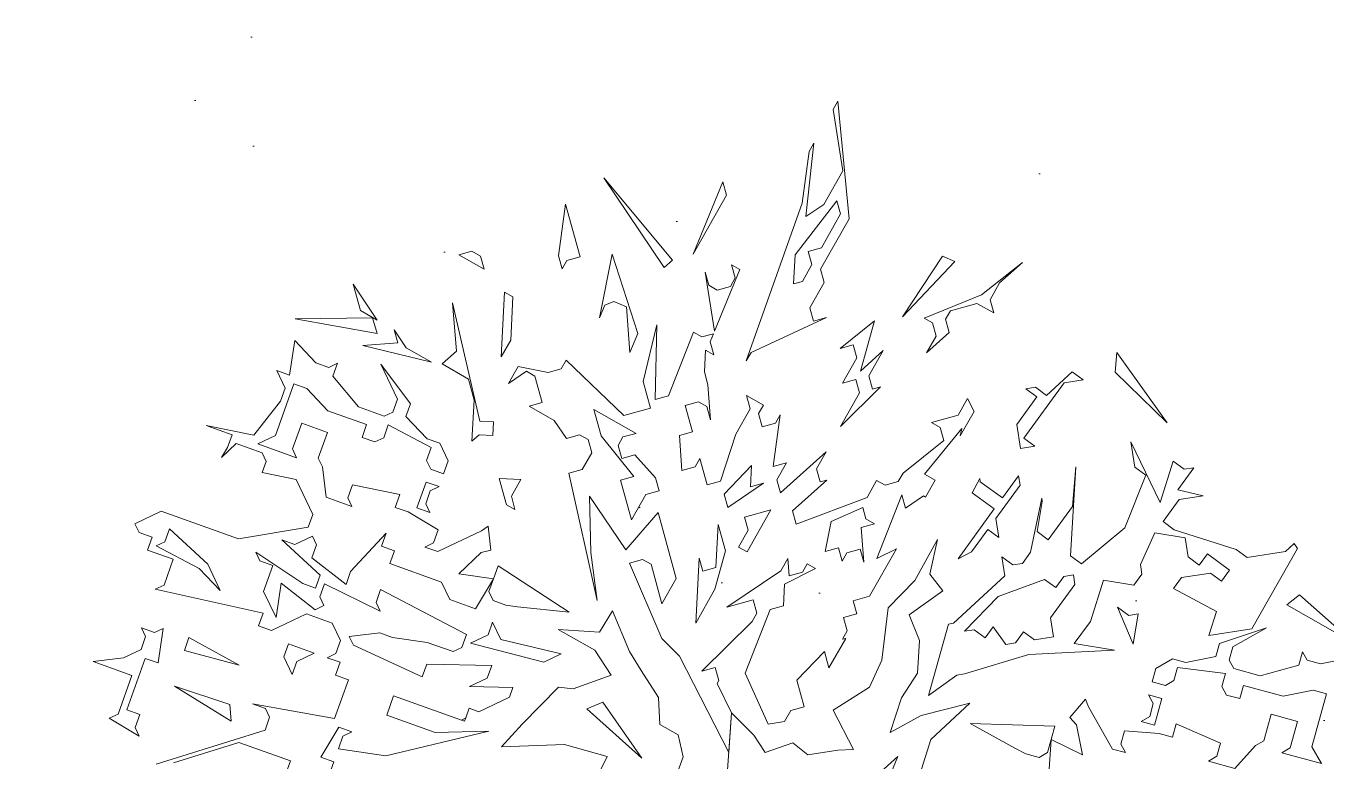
# Model space of a CAD drawing. Header units: millimetres. Extents: x -38151500 to -27467627, y -20617104 to -20349562.
# Drawn here: x -32394616 to -32393506, y -20492544 to -20491915 of the extents above; entities that cross this region are included whole.
import ezdxf

# ---------------------------------------------------------------- set-up
doc = ezdxf.new("R2010")
doc.units = ezdxf.units.MM
doc.header["$MEASUREMENT"] = 0
doc.layers.add('Новый_ГП_озеленение_газон_Ном._пера__74', color=74, linetype='Continuous', lineweight=20)
doc.layers.add('Новый_ГП_озеленение_кустарники_Ном._пера__10', color=7, linetype='Continuous', lineweight=5, true_color=0x616d3a)
pattern_1 = [(37.5, (5709271.23, 0), (-24.0004694, 734.119856), [0, -579.12, 0, -647.7, 0, -619.125]), (7.5, (5709271.2, 0), (674.284925, 1075.23765), [0, -312.42, 0, -521.97, 0, -200.025]), (327.5, (5708802.6, 0), (1186.488555, 2.155777), [0, -190.5, 0, -685.8, 0, -895.35]), (317.5, (5708802.6, 0), (1145.334679, 334.393985), [0, -95.25, 0, -449.58, 0, -514.35])]

msp = doc.modelspace()

# ---------------------------------------------------------------- hatches: boundary and pattern name
at = {"layer": 'Новый_ГП_озеленение_газон_Ном._пера__74', "linetype": 'Continuous', "lineweight": 20}
h = msp.add_hatch(dxfattribs=at)
h.set_pattern_fill('AR_SAND_0005', color=74, style=0, pattern_type=2)
h.set_pattern_definition(pattern_1)
h.paths.add_polyline_path([(-32398350.35, -20497367.72), (-32396559.02, -20498487.23), (-32385931.21, -20481480.46), (-32389482.56, -20479260.77), (-32391580.09, -20482659.05), (-32389868.85, -20483779.86)])
h = msp.add_hatch(dxfattribs=at)
h.set_pattern_fill('AR_SAND_0005', color=74, style=0, pattern_type=2)
h.set_pattern_definition(pattern_1)
h.paths.add_polyline_path([(-32399843.27, -20499759.47), (-32400546.81, -20500886.58), (-32376306.25, -20516314.19), (-32376128.16, -20516022.78), (-32367023.74, -20503608.39), (-32369114.56, -20502301.71, -0.3182453), (-32373938.91, -20505219.97, -0.0136448), (-32376453.02, -20505175.46, 0.258872), (-32380779.38, -20507125.97, -0.3493763), (-32386844.9, -20507972.13, -0.1724048), (-32392006.42, -20500598.54, -0.0780291), (-32392242.85, -20497436.84, -0.2668386), (-32389829.69, -20493744.62, -0.0041241), (-32387722.3, -20492991.46, 0.3045295), (-32386935.14, -20491985.23, -0.0082483), (-32387037.3, -20491100.93), (-32389717.06, -20489426.28), (-32395713.89, -20499021.83), (-32394834.76, -20499571.23), (-32396318.37, -20501945.51)])

# ---------------------------------------------------------------- linework, layer by layer
at = {"layer": 'Новый_ГП_озеленение_кустарники_Ном._пера__10', "color": 77, "lineweight": 5, "true_color": 0x616d3a}
for p, q in [((-32393923.26, -20491979.39), (-32393927.33, -20491986.58)), ((-32393913.63, -20492079.9), (-32393923.26, -20491979.39)), ((-32393927.33, -20491986.58), (-32393918.92, -20492038.88)), ((-32393950.57, -20492077.99), (-32393943.64, -20492015.38)), ((-32393943.64, -20492015.38), (-32393947.71, -20492022.58)), ((-32393947.71, -20492022.58), (-32393953.7, -20492066.72)), ((-32393918.92, -20492038.88), (-32393935.22, -20492067.67)), ((-32394064.41, -20492115.3), (-32394123.13, -20492044.9)), ((-32394123.13, -20492044.9), (-32394071.53, -20492121.65)), ((-32394021.41, -20492048.39), (-32394046.82, -20492110.05)), ((-32394018.29, -20492059.66), (-32394021.41, -20492048.39)), ((-32394046.82, -20492110.05), (-32394018.29, -20492059.66)), ((-32394155.75, -20492067.38), (-32394161.73, -20492111.53)), ((-32394143.26, -20492112.48), (-32394155.75, -20492067.38)), ((-32393953.7, -20492066.72), (-32394001.39, -20492201.32)), ((-32393959.68, -20492110.86), (-32393923.95, -20492064.55)), ((-32393935.22, -20492067.67), (-32393950.57, -20492077.99)), ((-32393923.95, -20492064.55), (-32393920.83, -20492075.82)), ((-32393938.08, -20492123.09), (-32393913.63, -20492079.9)), ((-32393920.83, -20492075.82), (-32393937.13, -20492104.62)), ((-32393937.13, -20492104.62), (-32393948.4, -20492107.74)), ((-32394235.62, -20492107.71), (-32394246.9, -20492110.83)), ((-32394246.9, -20492110.83), (-32394225.3, -20492123.06)), ((-32394228.42, -20492111.79), (-32394235.62, -20492107.71)), ((-32394225.3, -20492123.06), (-32394228.42, -20492111.79)), ((-32394161.73, -20492111.53), (-32394158.61, -20492122.8)), ((-32394158.61, -20492122.8), (-32394154.53, -20492115.6)), ((-32394154.53, -20492115.6), (-32394143.26, -20492112.48)), ((-32394126.56, -20492164.52), (-32394115.91, -20492110.16)), ((-32394115.91, -20492110.16), (-32394094.11, -20492177.89)), ((-32394071.53, -20492121.65), (-32394064.41, -20492115.3)), ((-32393960.95, -20492135.49), (-32393959.68, -20492110.86)), ((-32393948.4, -20492107.74), (-32393945.28, -20492119.01)), ((-32393833.91, -20492111.78), (-32393868.08, -20492163.73)), ((-32393868.08, -20492163.73), (-32393823.37, -20492116.48)), ((-32393823.37, -20492116.48), (-32393833.91, -20492111.78)), ((-32393765.66, -20492117.16), (-32393800.44, -20492145)), ((-32393785.09, -20492134.68), (-32393765.66, -20492117.16)), ((-32394033.38, -20492136.68), (-32394036.5, -20492125.4)), ((-32394036.5, -20492125.4), (-32394028.4, -20492175.76)), ((-32394028.4, -20492175.76), (-32394006.76, -20492123.23)), ((-32394006.76, -20492123.23), (-32394013.95, -20492119.16)), ((-32394013.95, -20492119.16), (-32394010.83, -20492130.43)), ((-32393945.28, -20492119.01), (-32393953.43, -20492133.41)), ((-32393934.96, -20492134.36), (-32393938.08, -20492123.09)), ((-32394316.45, -20492166.51), (-32394337.09, -20492135.81)), ((-32394337.09, -20492135.81), (-32394330.85, -20492158.36)), ((-32394026.18, -20492140.75), (-32394033.38, -20492136.68)), ((-32394014.91, -20492137.63), (-32394026.18, -20492140.75)), ((-32394010.83, -20492130.43), (-32394014.91, -20492137.63)), ((-32393953.43, -20492133.41), (-32393960.95, -20492135.49)), ((-32393947.19, -20492155.96), (-32393934.96, -20492134.36)), ((-32393793.24, -20492149.08), (-32393785.09, -20492134.68)), ((-32394207.78, -20492142.49), (-32394210.65, -20492197.91)), ((-32394200.59, -20492146.56), (-32394207.78, -20492142.49)), ((-32394202.49, -20492183.51), (-32394200.59, -20492146.56)), ((-32394114.47, -20492150.52), (-32394122.1, -20492153.7)), ((-32394103.65, -20492154.98), (-32394114.47, -20492150.52)), ((-32393800.44, -20492145), (-32393849.61, -20492164.69)), ((-32393790.12, -20492160.35), (-32393793.24, -20492149.08)), ((-32394330.85, -20492158.36), (-32394316.45, -20492166.51)), ((-32394248.79, -20492192.86), (-32394252.23, -20492151.64)), ((-32394252.23, -20492151.64), (-32394228.86, -20492252.63)), ((-32394122.1, -20492153.7), (-32394126.56, -20492164.52)), ((-32394100.8, -20492194.12), (-32394103.65, -20492154.98)), ((-32393944.07, -20492167.23), (-32393947.19, -20492155.96)), ((-32393831.14, -20492165.64), (-32393827.06, -20492158.44)), ((-32393827.06, -20492158.44), (-32393804.51, -20492152.2)), ((-32393804.51, -20492152.2), (-32393790.12, -20492160.35)), ((-32394320.49, -20492164.6), (-32394386.58, -20492165.49)), ((-32394386.58, -20492165.49), (-32394316.53, -20492178.02)), ((-32394316.53, -20492178.02), (-32394320.49, -20492164.6)), ((-32394077.81, -20492170.62), (-32394089.49, -20492218.98)), ((-32394079.17, -20492234.33), (-32394077.81, -20492170.62)), ((-32393997.32, -20492194.12), (-32393932.79, -20492164.11)), ((-32393932.79, -20492164.11), (-32393944.07, -20492167.23)), ((-32393891.9, -20492167.06), (-32393921.33, -20492190.62)), ((-32393903.81, -20492210.04), (-32393891.9, -20492167.06)), ((-32393849.61, -20492164.69), (-32393842.41, -20492168.76)), ((-32393842.41, -20492168.76), (-32393839.29, -20492180.04)), ((-32393828.01, -20492176.91), (-32393831.14, -20492165.64)), ((-32394386.96, -20492183.99), (-32394391.26, -20492213.5)), ((-32394368.84, -20492202.86), (-32394386.96, -20492183.99)), ((-32394291.73, -20492190.02), (-32394302.05, -20492174.66)), ((-32394302.05, -20492174.66), (-32394298.93, -20492185.94)), ((-32394210.65, -20492197.91), (-32394202.49, -20492183.51)), ((-32394094.11, -20492177.89), (-32394100.8, -20492194.12)), ((-32394046.56, -20492176.74), (-32394067.9, -20492231.21)), ((-32394039.36, -20492180.82), (-32394046.56, -20492176.74)), ((-32394029.34, -20492178.04), (-32394039.36, -20492180.82)), ((-32394032.16, -20492184.9), (-32394029.34, -20492178.04)), ((-32393847.44, -20492194.43), (-32393828.01, -20492176.91)), ((-32393839.29, -20492180.04), (-32393847.44, -20492194.43)), ((-32394298.93, -20492185.94), (-32394328.68, -20492188.11)), ((-32394328.68, -20492188.11), (-32394270.14, -20492202.24)), ((-32394270.14, -20492202.24), (-32394291.73, -20492190.02)), ((-32394261.15, -20492203.85), (-32394248.79, -20492192.86)), ((-32394037.19, -20492210.57), (-32394036.24, -20492192.09)), ((-32394036.24, -20492192.09), (-32394029.04, -20492196.17)), ((-32394029.04, -20492196.17), (-32394032.16, -20492184.9)), ((-32394001.39, -20492201.32), (-32393997.32, -20492194.12)), ((-32393921.33, -20492190.62), (-32393910.06, -20492187.5)), ((-32393910.06, -20492187.5), (-32393906.93, -20492198.77)), ((-32393884.39, -20492192.53), (-32393903.81, -20492210.04)), ((-32393896.61, -20492214.12), (-32393884.39, -20492192.53)), ((-32393686.51, -20492210.98), (-32393685, -20492193.99)), ((-32393685, -20492193.99), (-32393642.04, -20492254.23)), ((-32394357.82, -20492206.78), (-32394368.84, -20492202.86)), ((-32394350.35, -20492203.23), (-32394357.82, -20492206.78)), ((-32394354.27, -20492214.25), (-32394350.35, -20492203.23)), ((-32394288.15, -20492237.81), (-32394313.36, -20492203.99)), ((-32394313.36, -20492203.99), (-32394299.17, -20492233.88)), ((-32394238.48, -20492216.9), (-32394261.15, -20492203.85)), ((-32394196.25, -20492206.06), (-32394204.4, -20492220.45)), ((-32394170.58, -20492211.09), (-32394196.25, -20492206.06)), ((-32394155.23, -20492200.77), (-32394159.3, -20492207.97)), ((-32394105.79, -20492247.77), (-32394155.23, -20492200.77)), ((-32393906.93, -20492198.77), (-32393919.16, -20492220.36)), ((-32394391.26, -20492213.5), (-32394402.28, -20492209.58)), ((-32394402.28, -20492209.58), (-32394395.18, -20492224.52)), ((-32394332.61, -20492240.6), (-32394354.27, -20492214.25)), ((-32394233.67, -20492234.76), (-32394238.48, -20492216.9)), ((-32394204.4, -20492220.45), (-32394189.05, -20492210.13)), ((-32394189.05, -20492210.13), (-32394181.85, -20492214.21)), ((-32394181.85, -20492214.21), (-32394175.61, -20492236.76)), ((-32394159.3, -20492207.97), (-32394170.58, -20492211.09)), ((-32394034.07, -20492221.84), (-32394037.19, -20492210.57)), ((-32393919.16, -20492220.36), (-32393907.89, -20492217.24)), ((-32393907.89, -20492217.24), (-32393904.77, -20492228.52)), ((-32393893.49, -20492225.39), (-32393896.61, -20492214.12)), ((-32393745.07, -20492230.68), (-32393723.12, -20492210.49)), ((-32393713.66, -20492217.38), (-32393730.01, -20492219.94)), ((-32393723.12, -20492210.49), (-32393713.66, -20492217.38)), ((-32393642.04, -20492254.23), (-32393686.51, -20492210.98)), ((-32394403.41, -20492265.05), (-32394387.71, -20492220.97)), ((-32394395.18, -20492224.52), (-32394399.11, -20492235.54)), ((-32394387.71, -20492220.97), (-32394376.69, -20492224.9)), ((-32394376.69, -20492224.9), (-32394358.58, -20492243.77)), ((-32394089.49, -20492218.98), (-32394083.25, -20492241.53)), ((-32394031.9, -20492251.59), (-32394034.07, -20492221.84)), ((-32393921.07, -20492257.31), (-32393886.73, -20492223.52)), ((-32393904.77, -20492228.52), (-32393921.07, -20492257.31)), ((-32393886.73, -20492223.52), (-32393893.49, -20492225.39)), ((-32393730.01, -20492219.94), (-32393764.45, -20492267.22)), ((-32393762.69, -20492225.08), (-32393754.52, -20492223.8)), ((-32393753.24, -20492231.97), (-32393762.69, -20492225.08)), ((-32393754.52, -20492223.8), (-32393745.07, -20492230.68)), ((-32394399.11, -20492235.54), (-32394421.9, -20492264.68)), ((-32394299.17, -20492233.88), (-32394303.1, -20492244.9)), ((-32394292.07, -20492248.83), (-32394288.15, -20492237.81)), ((-32394235.73, -20492269.8), (-32394233.67, -20492234.76)), ((-32394175.61, -20492236.76), (-32394186.88, -20492239.88)), ((-32394067.9, -20492231.21), (-32394079.17, -20492234.33)), ((-32394053.5, -20492239.36), (-32394042.22, -20492236.24)), ((-32394047.25, -20492261.91), (-32394053.5, -20492239.36)), ((-32394042.22, -20492236.24), (-32394035.03, -20492240.31)), ((-32393986.81, -20492239.1), (-32394001.2, -20492230.95)), ((-32394001.2, -20492230.95), (-32393998.08, -20492242.22)), ((-32393990.88, -20492246.3), (-32393986.81, -20492239.1)), ((-32393812.4, -20492233.29), (-32393820.55, -20492247.68)), ((-32393806.8, -20492244.38), (-32393812.4, -20492233.29)), ((-32393770.46, -20492255.61), (-32393753.24, -20492231.97)), ((-32394358.58, -20492243.77), (-32394325.51, -20492255.54)), ((-32394310.57, -20492248.45), (-32394332.61, -20492240.6)), ((-32394303.1, -20492244.9), (-32394310.57, -20492248.45)), ((-32394273.96, -20492267.7), (-32394292.07, -20492248.83)), ((-32394186.88, -20492239.88), (-32394165.29, -20492252.11)), ((-32394125.22, -20492265.29), (-32394131.46, -20492242.74)), ((-32394131.46, -20492242.74), (-32394095.47, -20492263.12)), ((-32394083.25, -20492241.53), (-32394105.79, -20492247.77)), ((-32394035.03, -20492240.31), (-32394031.9, -20492251.59)), ((-32393998.08, -20492242.22), (-32394010.31, -20492263.82)), ((-32393987.76, -20492257.57), (-32393990.88, -20492246.3)), ((-32393978.39, -20492291.39), (-32393972.41, -20492247.25)), ((-32393972.41, -20492247.25), (-32393976.49, -20492254.45)), ((-32393820.55, -20492247.68), (-32393843.1, -20492253.93)), ((-32393818.69, -20492265.37), (-32393806.8, -20492244.38)), ((-32394421.9, -20492264.68), (-32394462.44, -20492256.45)), ((-32394462.44, -20492256.45), (-32394440.4, -20492264.3)), ((-32394380.99, -20492254.41), (-32394388.84, -20492276.45)), ((-32394358.95, -20492262.26), (-32394380.99, -20492254.41)), ((-32394325.51, -20492255.54), (-32394329.44, -20492266.56)), ((-32394310.95, -20492266.94), (-32394307.02, -20492255.92)), ((-32394307.02, -20492255.92), (-32394270.41, -20492275.17)), ((-32394228.86, -20492252.63), (-32394217.19, -20492253.31)), ((-32394217.19, -20492253.31), (-32394217.87, -20492264.99)), ((-32394165.29, -20492252.11), (-32394154.97, -20492267.46)), ((-32394058.53, -20492265.03), (-32394047.25, -20492261.91)), ((-32393976.49, -20492254.45), (-32393987.76, -20492257.57)), ((-32393849.09, -20492298.07), (-32393817.43, -20492258.96)), ((-32393843.1, -20492253.93), (-32393835.91, -20492258)), ((-32393835.91, -20492258), (-32393832.78, -20492269.28)), ((-32393817.43, -20492258.96), (-32393818.69, -20492265.37)), ((-32393767.25, -20492276.04), (-32393770.46, -20492255.61)), ((-32394449.43, -20492283.85), (-32394436.85, -20492271.77)), ((-32394440.4, -20492264.3), (-32394444.32, -20492275.32)), ((-32394436.85, -20492271.77), (-32394414.81, -20492279.62)), ((-32394418.36, -20492272.15), (-32394403.41, -20492265.05)), ((-32394385.3, -20492283.93), (-32394418.36, -20492272.15)), ((-32394366.8, -20492284.3), (-32394358.95, -20492262.26)), ((-32394329.44, -20492266.56), (-32394318.42, -20492270.49)), ((-32394318.42, -20492270.49), (-32394310.95, -20492266.94)), ((-32394262.94, -20492271.62), (-32394273.96, -20492267.7)), ((-32394255.84, -20492286.57), (-32394262.94, -20492271.62)), ((-32394229.55, -20492264.3), (-32394235.73, -20492269.8)), ((-32394217.87, -20492264.99), (-32394229.55, -20492264.3)), ((-32394154.97, -20492267.46), (-32394143.69, -20492264.34)), ((-32394143.69, -20492264.34), (-32394136.49, -20492268.41)), ((-32394136.49, -20492268.41), (-32394133.37, -20492279.69)), ((-32394097.38, -20492300.07), (-32394125.22, -20492265.29)), ((-32394106.75, -20492266.24), (-32394110.82, -20492273.44)), ((-32394095.47, -20492263.12), (-32394106.75, -20492266.24)), ((-32394056.36, -20492294.78), (-32394058.53, -20492265.03)), ((-32394010.31, -20492263.82), (-32394023.49, -20492303.88)), ((-32393832.78, -20492269.28), (-32393867.56, -20492297.12)), ((-32393764.45, -20492267.22), (-32393754.99, -20492274.11)), ((-32393669.59, -20492292.06), (-32393673.01, -20492270.26)), ((-32393673.01, -20492270.26), (-32393648.11, -20492322.18)), ((-32394444.32, -20492275.32), (-32394449.43, -20492283.85)), ((-32394414.81, -20492279.62), (-32394411.26, -20492287.1)), ((-32394388.84, -20492276.45), (-32394385.3, -20492283.93)), ((-32394270.41, -20492275.17), (-32394274.34, -20492286.19)), ((-32394133.37, -20492279.69), (-32394141.52, -20492294.08)), ((-32394110.82, -20492273.44), (-32394107.7, -20492284.72)), ((-32394107.7, -20492284.72), (-32394096.43, -20492281.59)), ((-32394096.43, -20492281.59), (-32394078.91, -20492301.02)), ((-32393933.3, -20492278.9), (-32393972.15, -20492313.94)), ((-32393941.45, -20492293.3), (-32393933.3, -20492278.9)), ((-32393754.99, -20492274.11), (-32393767.25, -20492276.04)), ((-32394411.26, -20492287.1), (-32394414.63, -20492296.54)), ((-32394363.25, -20492291.78), (-32394366.8, -20492284.3)), ((-32394360.08, -20492317.74), (-32394363.25, -20492291.78)), ((-32394274.34, -20492286.19), (-32394270.79, -20492293.66)), ((-32394270.79, -20492293.66), (-32394259.77, -20492297.59)), ((-32394259.77, -20492297.59), (-32394255.84, -20492286.57)), ((-32394141.52, -20492294.08), (-32394152.8, -20492297.21)), ((-32394045.09, -20492291.65), (-32394056.36, -20492294.78)), ((-32394041.01, -20492284.46), (-32394045.09, -20492291.65)), ((-32394034.77, -20492307), (-32394041.01, -20492284.46)), ((-32394020.37, -20492315.16), (-32393996.87, -20492290.44)), ((-32393996.87, -20492290.44), (-32393997.82, -20492308.91)), ((-32393967.12, -20492288.27), (-32393978.39, -20492291.39)), ((-32393975.27, -20492302.67), (-32393967.12, -20492288.27)), ((-32393938.33, -20492304.58), (-32393941.45, -20492293.3)), ((-32393719.9, -20492291.59), (-32393724.69, -20492367.7)), ((-32393722.94, -20492325.56), (-32393719.9, -20492291.59)), ((-32393660.13, -20492298.94), (-32393669.59, -20492292.06)), ((-32393648.11, -20492322.18), (-32393636.9, -20492286.92)), ((-32393636.9, -20492286.92), (-32393627.44, -20492293.81)), ((-32393619.27, -20492292.52), (-32393633.05, -20492311.44)), ((-32393627.44, -20492293.81), (-32393619.27, -20492292.52)), ((-32394414.63, -20492296.54), (-32394385.67, -20492302.42)), ((-32394385.67, -20492302.42), (-32394371.48, -20492332.31)), ((-32394274.71, -20492304.68), (-32394282.56, -20492326.72)), ((-32394263.69, -20492308.61), (-32394274.71, -20492304.68)), ((-32394193.82, -20492302.5), (-32394212.29, -20492301.54)), ((-32394212.29, -20492301.54), (-32394206.05, -20492324.09)), ((-32394201.97, -20492316.89), (-32394193.82, -20492302.5)), ((-32394152.8, -20492297.21), (-32394128.77, -20492405.87)), ((-32394108.66, -20492303.19), (-32394097.38, -20492300.07)), ((-32394099.29, -20492337.01), (-32394108.66, -20492303.19)), ((-32394078.91, -20492301.02), (-32394075.79, -20492312.3)), ((-32394023.49, -20492303.88), (-32394034.77, -20492307)), ((-32393986.55, -20492305.79), (-32394017.25, -20492326.43)), ((-32393997.82, -20492308.91), (-32393986.55, -20492305.79)), ((-32393972.15, -20492313.94), (-32393975.27, -20492302.67)), ((-32393961.83, -20492329.29), (-32393932.69, -20492303.01)), ((-32393932.69, -20492303.01), (-32393938.33, -20492304.58)), ((-32393890.11, -20492303.36), (-32393898.26, -20492317.76)), ((-32393882.91, -20492307.44), (-32393890.11, -20492303.36)), ((-32393871.64, -20492304.31), (-32393882.91, -20492307.44)), ((-32393867.56, -20492297.12), (-32393871.64, -20492304.31)), ((-32393840.09, -20492303.16), (-32393849.09, -20492298.07)), ((-32393848.24, -20492317.56), (-32393840.09, -20492303.16)), ((-32393808.51, -20492313.89), (-32393802.05, -20492301.71)), ((-32393802.05, -20492301.71), (-32393801.62, -20492304.43)), ((-32393801.62, -20492304.43), (-32393782.71, -20492318.21)), ((-32393782.71, -20492318.21), (-32393768.93, -20492299.29)), ((-32393768.93, -20492299.29), (-32393767.65, -20492307.47)), ((-32393678.23, -20492343.66), (-32393660.13, -20492298.94)), ((-32394337.67, -20492307.1), (-32394341.59, -20492318.12)), ((-32394297.13, -20492315.33), (-32394337.67, -20492307.1)), ((-32394301.06, -20492326.35), (-32394297.13, -20492315.33)), ((-32394275.09, -20492323.18), (-32394271.17, -20492312.16)), ((-32394271.17, -20492312.16), (-32394263.69, -20492308.61)), ((-32394198.85, -20492328.17), (-32394201.97, -20492316.89)), ((-32394134.06, -20492364.85), (-32394135.28, -20492316.63)), ((-32394135.28, -20492316.63), (-32394104.32, -20492362.68)), ((-32394087.06, -20492315.42), (-32394099.29, -20492337.01)), ((-32394075.79, -20492312.3), (-32394087.06, -20492315.42)), ((-32394017.25, -20492326.43), (-32394020.37, -20492315.16)), ((-32393889.85, -20492370.05), (-32393868.51, -20492315.59)), ((-32393868.51, -20492315.59), (-32393865.39, -20492326.86)), ((-32393865.39, -20492326.86), (-32393850.04, -20492316.54)), ((-32393850.04, -20492316.54), (-32393848.24, -20492317.56)), ((-32393789.6, -20492327.66), (-32393808.51, -20492313.89)), ((-32393767.65, -20492307.47), (-32393788.31, -20492335.83)), ((-32393633.05, -20492311.44), (-32393611.33, -20492316.4)), ((-32393611.33, -20492316.4), (-32393631.76, -20492319.61)), ((-32394338.04, -20492325.59), (-32394360.08, -20492317.74)), ((-32394341.59, -20492318.12), (-32394338.04, -20492325.59)), ((-32394290.04, -20492330.27), (-32394301.06, -20492326.35)), ((-32394282.56, -20492326.72), (-32394271.54, -20492330.65)), ((-32394271.54, -20492330.65), (-32394275.09, -20492323.18)), ((-32394206.05, -20492324.09), (-32394198.85, -20492328.17)), ((-32394002.85, -20492334.58), (-32393980.3, -20492328.34)), ((-32393980.3, -20492328.34), (-32394000.68, -20492364.33)), ((-32393898.26, -20492317.76), (-32393958.71, -20492340.57)), ((-32393928.96, -20492338.4), (-32393901.89, -20492326.57)), ((-32393901.89, -20492326.57), (-32393899.21, -20492336.23)), ((-32393820.59, -20492370.21), (-32393789.6, -20492327.66)), ((-32393758.66, -20492364.67), (-32393749.17, -20492318.52)), ((-32393748.74, -20492321.24), (-32393753.06, -20492347.04)), ((-32393749.17, -20492318.52), (-32393748.74, -20492321.24)), ((-32393743.6, -20492353.93), (-32393722.94, -20492325.56)), ((-32393631.76, -20492319.61), (-32393645.54, -20492338.52)), ((-32394500.93, -20492329.67), (-32394523.35, -20492340.31)), ((-32394434.81, -20492353.22), (-32394500.93, -20492329.67)), ((-32394371.48, -20492332.31), (-32394375.41, -20492343.33)), ((-32394264.45, -20492345.59), (-32394290.04, -20492330.27)), ((-32394104.32, -20492362.68), (-32394076.74, -20492330.77)), ((-32394076.74, -20492330.77), (-32394061.13, -20492387.14)), ((-32393999.73, -20492345.86), (-32394002.85, -20492334.58)), ((-32393958.71, -20492340.57), (-32393961.83, -20492329.29)), ((-32393933.99, -20492364.07), (-32393928.96, -20492338.4)), ((-32393899.21, -20492336.23), (-32393892.02, -20492340.31)), ((-32393788.31, -20492335.83), (-32393785.75, -20492352.18)), ((-32393645.54, -20492338.52), (-32393636.08, -20492345.41)), ((-32394523.35, -20492340.31), (-32394519.81, -20492347.78)), ((-32394519.81, -20492347.78), (-32394508.78, -20492351.71)), ((-32394497.76, -20492355.63), (-32394493.84, -20492344.61)), ((-32394493.84, -20492344.61), (-32394461.16, -20492374.88)), ((-32394375.41, -20492343.33), (-32394434.81, -20492353.22)), ((-32394386.81, -20492357.9), (-32394371.86, -20492350.8)), ((-32394371.86, -20492350.8), (-32394368.31, -20492358.28)), ((-32394339.18, -20492381.07), (-32394308.91, -20492348.39)), ((-32394308.91, -20492348.39), (-32394312.83, -20492359.41)), ((-32394268.37, -20492356.61), (-32394264.45, -20492345.59)), ((-32394227.46, -20492346.35), (-32394264.83, -20492364.09)), ((-32394221.68, -20492342.39), (-32394227.46, -20492346.35)), ((-32394219.58, -20492362.96), (-32394221.68, -20492342.39)), ((-32394027.31, -20492377.77), (-32394025.4, -20492340.83)), ((-32394025.4, -20492340.83), (-32394019.15, -20492363.38)), ((-32394007.88, -20492360.25), (-32393999.73, -20492345.86)), ((-32393892.02, -20492340.31), (-32393903.29, -20492343.43)), ((-32393903.29, -20492343.43), (-32393901.12, -20492373.17)), ((-32393795.2, -20492345.29), (-32393808.98, -20492364.2)), ((-32393785.75, -20492352.18), (-32393795.2, -20492345.29)), ((-32393753.06, -20492347.04), (-32393743.6, -20492353.93)), ((-32393715.23, -20492374.59), (-32393678.23, -20492343.66)), ((-32393652.43, -20492347.98), (-32393664.92, -20492375.06)), ((-32393626.63, -20492352.29), (-32393652.43, -20492347.98)), ((-32393636.08, -20492345.41), (-32393583.2, -20492362.22)), ((-32394508.78, -20492351.71), (-32394512.71, -20492362.73)), ((-32394505.24, -20492359.18), (-32394497.76, -20492355.63)), ((-32394468.63, -20492378.43), (-32394505.24, -20492359.18)), ((-32394365.14, -20492384.24), (-32394397.83, -20492353.97)), ((-32394397.83, -20492353.97), (-32394386.81, -20492357.9)), ((-32394368.31, -20492358.28), (-32394372.24, -20492369.3)), ((-32394312.83, -20492359.41), (-32394301.81, -20492363.33)), ((-32394275.85, -20492360.16), (-32394268.37, -20492356.61)), ((-32394264.83, -20492364.09), (-32394275.85, -20492360.16)), ((-32394000.68, -20492364.33), (-32394007.88, -20492360.25)), ((-32393922.72, -20492360.95), (-32393933.99, -20492364.07)), ((-32393919.59, -20492372.22), (-32393922.72, -20492360.95)), ((-32393904.24, -20492361.9), (-32393915.52, -20492365.02)), ((-32393901.12, -20492373.17), (-32393904.24, -20492361.9)), ((-32393896.13, -20492402.14), (-32393873.21, -20492361.65)), ((-32393873.21, -20492361.65), (-32393889.85, -20492370.05)), ((-32393857.57, -20492388.89), (-32393838.22, -20492353.61)), ((-32393838.22, -20492353.61), (-32393844.52, -20492383.46)), ((-32393624.06, -20492368.64), (-32393626.63, -20492352.29)), ((-32393530.75, -20492361.55), (-32393569.78, -20492429.89)), ((-32393541.06, -20492363.97), (-32393533.69, -20492357.19)), ((-32393533.69, -20492357.19), (-32393530.75, -20492361.55)), ((-32394512.71, -20492362.73), (-32394490.67, -20492370.58)), ((-32394490.67, -20492370.58), (-32394498.52, -20492392.62)), ((-32394416.7, -20492372.09), (-32394420.24, -20492364.62)), ((-32394420.24, -20492364.62), (-32394380.09, -20492391.34)), ((-32394405.68, -20492376.01), (-32394416.7, -20492372.09)), ((-32394372.24, -20492369.3), (-32394343.1, -20492392.09)), ((-32394301.81, -20492363.33), (-32394305.74, -20492374.35)), ((-32394246.71, -20492382.96), (-32394227.84, -20492364.84)), ((-32394227.84, -20492364.84), (-32394219.58, -20492362.96)), ((-32394128.77, -20492405.87), (-32394134.06, -20492364.85)), ((-32394089.92, -20492370.83), (-32394101.2, -20492373.96)), ((-32394082.72, -20492374.91), (-32394089.92, -20492370.83)), ((-32394044.56, -20492425.04), (-32394041.7, -20492369.62)), ((-32394041.7, -20492369.62), (-32394038.58, -20492380.89)), ((-32394019.15, -20492363.38), (-32394028.26, -20492396.24)), ((-32393971.89, -20492380.63), (-32393965.77, -20492369.84)), ((-32393965.77, -20492369.84), (-32393964.69, -20492384.71)), ((-32393915.52, -20492365.02), (-32393919.59, -20492372.22)), ((-32393808.98, -20492364.2), (-32393820.59, -20492370.21)), ((-32393780.61, -20492384.86), (-32393783.18, -20492368.52)), ((-32393783.18, -20492368.52), (-32393773.72, -20492375.41)), ((-32393765.55, -20492374.12), (-32393758.66, -20492364.67)), ((-32393724.69, -20492367.7), (-32393715.23, -20492374.59)), ((-32393614.6, -20492375.53), (-32393624.06, -20492368.64)), ((-32393607.72, -20492366.07), (-32393614.6, -20492375.53)), ((-32393588.8, -20492379.85), (-32393607.72, -20492366.07)), ((-32393583.2, -20492362.22), (-32393573.74, -20492369.11)), ((-32393573.74, -20492369.11), (-32393541.06, -20492363.97)), ((-32394450.51, -20492397.3), (-32394468.63, -20492378.43)), ((-32394461.16, -20492374.88), (-32394450.51, -20492397.3)), ((-32394413.53, -20492398.06), (-32394405.68, -20492376.01)), ((-32394343.1, -20492392.09), (-32394339.18, -20492381.07)), ((-32394305.74, -20492374.35), (-32394261.66, -20492390.05)), ((-32394217.2, -20492387.26), (-32394246.71, -20492382.96)), ((-32394213.27, -20492376.24), (-32394217.2, -20492387.26)), ((-32394152.73, -20492415.82), (-32394213.27, -20492376.24)), ((-32394101.2, -20492373.96), (-32394073.52, -20492438.32)), ((-32394073.36, -20492408.73), (-32394082.72, -20492374.91)), ((-32394038.58, -20492380.89), (-32394027.31, -20492377.77)), ((-32394017.94, -20492411.59), (-32393971.89, -20492380.63)), ((-32393942.14, -20492378.46), (-32393968.77, -20492391.91)), ((-32393964.69, -20492384.71), (-32393953.42, -20492381.59)), ((-32393953.42, -20492381.59), (-32393949.34, -20492374.39)), ((-32393949.34, -20492374.39), (-32393942.14, -20492378.46)), ((-32393844.52, -20492383.46), (-32393833.53, -20492397.6)), ((-32393773.72, -20492375.41), (-32393765.55, -20492374.12)), ((-32393722.12, -20492384.05), (-32393730.29, -20492385.33)), ((-32393720.84, -20492392.22), (-32393722.12, -20492384.05)), ((-32393663.63, -20492383.23), (-32393670.52, -20492392.69)), ((-32393664.92, -20492375.06), (-32393663.63, -20492383.23)), ((-32393629.66, -20492386.27), (-32393605.15, -20492382.41)), ((-32393605.15, -20492382.41), (-32393595.69, -20492389.3)), ((-32393595.69, -20492389.3), (-32393588.8, -20492379.85)), ((-32394498.52, -20492392.62), (-32394505.99, -20492396.17)), ((-32394398.58, -20492390.96), (-32394402.88, -20492420.47)), ((-32394369.44, -20492413.76), (-32394398.58, -20492390.96)), ((-32394380.09, -20492391.34), (-32394369.07, -20492395.26)), ((-32394369.07, -20492395.26), (-32394365.14, -20492384.24)), ((-32394361.59, -20492391.71), (-32394365.52, -20492402.73)), ((-32394313.96, -20492414.89), (-32394361.59, -20492391.71)), ((-32394261.66, -20492390.05), (-32394254.56, -20492405)), ((-32394232.52, -20492412.85), (-32394217.2, -20492387.26)), ((-32394217.2, -20492387.26), (-32394221.12, -20492398.28)), ((-32394061.13, -20492387.14), (-32394073.36, -20492408.73)), ((-32393968.77, -20492391.91), (-32393969.72, -20492410.38)), ((-32393880.3, -20492411.96), (-32393857.57, -20492388.89)), ((-32393824.5, -20492425.26), (-32393780.61, -20492384.86)), ((-32393746.64, -20492387.9), (-32393786.21, -20492402.49)), ((-32393737.18, -20492394.79), (-32393746.64, -20492387.9)), ((-32393741.5, -20492420.59), (-32393720.84, -20492392.22)), ((-32393730.29, -20492385.33), (-32393737.18, -20492394.79)), ((-32393696.32, -20492388.37), (-32393707.53, -20492423.62)), ((-32393670.52, -20492392.69), (-32393696.32, -20492388.37)), ((-32393636.55, -20492395.72), (-32393629.66, -20492386.27)), ((-32394505.99, -20492396.17), (-32394413.9, -20492416.55)), ((-32394402.88, -20492420.47), (-32394413.53, -20492398.06)), ((-32394365.52, -20492402.73), (-32394361.97, -20492410.21)), ((-32394313.59, -20492396.39), (-32394317.51, -20492407.41)), ((-32394240.37, -20492434.89), (-32394313.59, -20492396.39)), ((-32394254.56, -20492405), (-32394232.52, -20492412.85)), ((-32394221.12, -20492398.28), (-32394217.57, -20492405.75)), ((-32394217.57, -20492405.75), (-32394206.55, -20492409.68)), ((-32394028.26, -20492396.24), (-32394044.56, -20492425.04)), ((-32393995.39, -20492405.35), (-32394017.94, -20492411.59)), ((-32393992.27, -20492416.62), (-32393995.39, -20492405.35)), ((-32393910.23, -20492406.04), (-32393896.13, -20492402.14)), ((-32393907.1, -20492417.32), (-32393910.23, -20492406.04)), ((-32393833.53, -20492397.6), (-32393862.42, -20492418.13)), ((-32393786.21, -20492402.49), (-32393815.05, -20492432.14)), ((-32393600.01, -20492415.1), (-32393636.55, -20492395.72)), ((-32393539.86, -20492409.61), (-32393528.93, -20492400.87)), ((-32393528.93, -20492400.87), (-32393482.39, -20492442.39)), ((-32394413.9, -20492416.55), (-32394417.83, -20492427.57)), ((-32394406.81, -20492431.49), (-32394376.92, -20492417.3)), ((-32394376.92, -20492417.3), (-32394354.88, -20492425.15)), ((-32394361.97, -20492410.21), (-32394369.44, -20492413.76)), ((-32394317.51, -20492407.41), (-32394313.96, -20492414.89)), ((-32394206.55, -20492409.68), (-32394196.71, -20492411.11)), ((-32394196.71, -20492411.11), (-32394152.73, -20492415.82)), ((-32394126.82, -20492432.9), (-32394115.7, -20492414.65)), ((-32394115.7, -20492414.65), (-32394101.21, -20492449.46)), ((-32393980.99, -20492413.5), (-32394002.33, -20492467.97)), ((-32393996.34, -20492423.82), (-32393992.27, -20492416.62)), ((-32393969.72, -20492410.38), (-32393980.99, -20492413.5)), ((-32393918.38, -20492420.44), (-32393907.1, -20492417.32)), ((-32393885.51, -20492456.67), (-32393880.3, -20492411.96)), ((-32393684.3, -20492411.6), (-32393674.84, -20492418.49)), ((-32393670.99, -20492443), (-32393684.3, -20492411.6)), ((-32393674.84, -20492418.49), (-32393666.67, -20492417.2)), ((-32393666.67, -20492417.2), (-32393670.99, -20492443)), ((-32393606.55, -20492435.67), (-32393600.01, -20492415.1)), ((-32393482.39, -20492442.39), (-32393539.86, -20492409.61)), ((-32394417.83, -20492427.57), (-32394406.81, -20492431.49)), ((-32394354.88, -20492425.15), (-32394347.78, -20492440.1)), ((-32394217.95, -20492424.25), (-32394221.88, -20492435.27)), ((-32394210.86, -20492439.19), (-32394217.95, -20492424.25)), ((-32394039.27, -20492466.06), (-32393996.34, -20492423.82)), ((-32393915.26, -20492431.71), (-32393918.38, -20492420.44)), ((-32393862.42, -20492418.13), (-32393853.36, -20492439.89)), ((-32393845.79, -20492487.05), (-32393828.59, -20492425.9)), ((-32393828.59, -20492425.9), (-32393824.5, -20492425.26)), ((-32393797.42, -20492437.75), (-32393790.53, -20492428.29)), ((-32393790.53, -20492428.29), (-32393779.79, -20492443.35)), ((-32393738.93, -20492436.93), (-32393741.5, -20492420.59)), ((-32393707.53, -20492423.62), (-32393721.31, -20492442.53)), ((-32394514.22, -20492436.7), (-32394518.14, -20492447.72)), ((-32394506.75, -20492433.15), (-32394517.77, -20492429.23)), ((-32394517.77, -20492429.23), (-32394514.22, -20492436.7)), ((-32394499.27, -20492429.61), (-32394506.75, -20492433.15)), ((-32394503.58, -20492459.12), (-32394499.27, -20492429.61)), ((-32394477.23, -20492437.46), (-32394481.16, -20492448.48)), ((-32394434.38, -20492460.99), (-32394477.23, -20492437.46)), ((-32394340.31, -20492436.55), (-32394314.34, -20492433.38)), ((-32394336.76, -20492444.02), (-32394340.31, -20492436.55)), ((-32394314.34, -20492433.38), (-32394303.32, -20492437.31)), ((-32394303.32, -20492437.31), (-32394273.81, -20492441.61)), ((-32394244.29, -20492445.91), (-32394240.37, -20492434.89)), ((-32394221.88, -20492435.27), (-32394236.82, -20492442.36)), ((-32394159.3, -20492451.34), (-32394210.86, -20492439.19)), ((-32394130.69, -20492448.12), (-32394161.86, -20492430.47)), ((-32394161.86, -20492430.47), (-32394126.82, -20492432.9)), ((-32394073.52, -20492438.32), (-32394058.49, -20492453.36)), ((-32393930.78, -20492463.33), (-32393916.51, -20492438.13)), ((-32393919.33, -20492438.91), (-32393915.26, -20492431.71)), ((-32393916.51, -20492438.13), (-32393919.33, -20492438.91)), ((-32393815.05, -20492432.14), (-32393806.88, -20492430.86)), ((-32393806.88, -20492430.86), (-32393797.42, -20492437.75)), ((-32393771.62, -20492442.07), (-32393764.73, -20492432.61)), ((-32393764.73, -20492432.61), (-32393755.28, -20492439.5)), ((-32393755.28, -20492439.5), (-32393738.93, -20492436.93)), ((-32393569.78, -20492429.89), (-32393606.55, -20492435.67)), ((-32393597.35, -20492442.4), (-32393557.32, -20492429.09)), ((-32393557.32, -20492429.09), (-32393586.07, -20492445.49)), ((-32394518.14, -20492447.72), (-32394533.09, -20492454.82)), ((-32394481.16, -20492448.48), (-32394434.38, -20492460.99)), ((-32394392.24, -20492442.89), (-32394396.16, -20492453.91)), ((-32394370.2, -20492450.74), (-32394392.24, -20492442.89)), ((-32394385.14, -20492457.84), (-32394370.2, -20492450.74)), ((-32394347.78, -20492440.1), (-32394351.71, -20492451.12)), ((-32394278.11, -20492471.12), (-32394336.76, -20492444.02)), ((-32394273.81, -20492441.61), (-32394251.77, -20492449.46)), ((-32394251.77, -20492449.46), (-32394244.29, -20492445.91)), ((-32394236.82, -20492442.36), (-32394174.25, -20492458.44)), ((-32394116.69, -20492469.51), (-32394130.69, -20492448.12)), ((-32394101.21, -20492449.46), (-32394091.07, -20492465.66)), ((-32393958.19, -20492473.95), (-32393934.68, -20492449.23)), ((-32393934.68, -20492449.23), (-32393930.78, -20492463.33)), ((-32393853.36, -20492439.89), (-32393855.31, -20492467.92)), ((-32393779.79, -20492443.35), (-32393771.62, -20492442.07)), ((-32393686.91, -20492448.29), (-32393760.23, -20492451.94)), ((-32393721.31, -20492442.53), (-32393686.91, -20492448.29)), ((-32393600.44, -20492453.68), (-32393597.35, -20492442.4)), ((-32393586.07, -20492445.49), (-32393589.15, -20492456.77)), ((-32393529.65, -20492460.92), (-32393526.56, -20492449.64)), ((-32393526.56, -20492449.64), (-32393522.46, -20492456.83)), ((-32394533.09, -20492454.82), (-32394559.06, -20492457.99)), ((-32394559.06, -20492457.99), (-32394525.99, -20492469.76)), ((-32394530.3, -20492499.28), (-32394514.6, -20492455.2)), ((-32394514.6, -20492455.2), (-32394503.58, -20492459.12)), ((-32394396.16, -20492453.91), (-32394389.07, -20492468.86)), ((-32394389.07, -20492468.86), (-32394385.14, -20492457.84)), ((-32394351.71, -20492451.12), (-32394359.18, -20492454.67)), ((-32394359.18, -20492454.67), (-32394348.16, -20492458.59)), ((-32394348.16, -20492458.59), (-32394352.08, -20492469.61)), ((-32394274.18, -20492460.1), (-32394278.11, -20492471.12)), ((-32394218.71, -20492461.23), (-32394274.18, -20492460.1)), ((-32394222.63, -20492472.25), (-32394218.71, -20492461.23)), ((-32394174.25, -20492458.44), (-32394159.3, -20492451.34)), ((-32394058.49, -20492453.36), (-32394016.37, -20492535.62)), ((-32393896.28, -20492479.87), (-32393885.51, -20492456.67)), ((-32393760.23, -20492451.94), (-32393814.93, -20492468.41)), ((-32393651.75, -20492463.9), (-32393637.38, -20492455.7)), ((-32393637.38, -20492455.7), (-32393626.09, -20492458.79)), ((-32393626.09, -20492458.79), (-32393600.44, -20492453.68)), ((-32393589.15, -20492456.77), (-32393585.06, -20492463.95)), ((-32393562.49, -20492470.13), (-32393529.65, -20492460.92)), ((-32393522.46, -20492456.83), (-32393511.18, -20492459.91)), ((-32393511.18, -20492459.91), (-32393485.52, -20492454.8)), ((-32394525.99, -20492469.76), (-32394537.77, -20492502.83)), ((-32394352.08, -20492469.61), (-32394341.06, -20492473.54)), ((-32394237.58, -20492479.35), (-32394222.63, -20492472.25)), ((-32394149.2, -20492481.34), (-32394116.69, -20492469.51)), ((-32394091.07, -20492465.66), (-32394076.45, -20492488.5)), ((-32394028, -20492462.94), (-32394039.27, -20492466.06)), ((-32394024.88, -20492474.21), (-32394028, -20492462.94)), ((-32394002.33, -20492467.97), (-32393982.68, -20492511.39)), ((-32393855.31, -20492467.92), (-32393868.73, -20492488.82)), ((-32393821.74, -20492469.48), (-32393845.79, -20492487.05)), ((-32393814.93, -20492468.41), (-32393821.74, -20492469.48)), ((-32393654.84, -20492475.18), (-32393651.75, -20492463.9)), ((-32393633.28, -20492462.89), (-32393636.37, -20492474.17)), ((-32393592.24, -20492468.05), (-32393633.28, -20492462.89)), ((-32393595.33, -20492479.34), (-32393592.24, -20492468.05)), ((-32393585.06, -20492463.95), (-32393562.49, -20492470.13)), ((-32394489.58, -20492478.98), (-32394441.13, -20492508.96)), ((-32394442.38, -20492494.51), (-32394489.58, -20492478.98)), ((-32394341.06, -20492473.54), (-32394352.84, -20492506.6)), ((-32394200.59, -20492480.1), (-32394237.58, -20492479.35)), ((-32394203.53, -20492488.37), (-32394200.59, -20492480.1)), ((-32394192.83, -20492511.42), (-32394161.76, -20492479.77)), ((-32394161.76, -20492479.77), (-32394149.2, -20492481.34)), ((-32394026.24, -20492476.61), (-32394024.88, -20492474.21)), ((-32394014.06, -20492501.8), (-32394026.24, -20492476.61)), ((-32393951.94, -20492496.5), (-32393958.19, -20492473.95)), ((-32393927.22, -20492499.55), (-32393896.28, -20492479.87)), ((-32393643.55, -20492478.27), (-32393654.84, -20492475.18)), ((-32393636.37, -20492474.17), (-32393643.55, -20492478.27)), ((-32393591.23, -20492486.52), (-32393595.33, -20492479.34)), ((-32393576.86, -20492478.33), (-32393579.95, -20492489.61)), ((-32393543.01, -20492487.59), (-32393576.86, -20492478.33)), ((-32393517.35, -20492482.48), (-32393543.01, -20492487.59)), ((-32393506.07, -20492485.57), (-32393517.35, -20492482.48)), ((-32394441.13, -20492508.96), (-32394442.38, -20492494.51)), ((-32394352.84, -20492506.6), (-32394422.89, -20492494.07)), ((-32394422.89, -20492494.07), (-32394411.86, -20492497.99)), ((-32394308.38, -20492503.81), (-32394302.49, -20492487.28)), ((-32394302.49, -20492487.28), (-32394244.63, -20492507.88)), ((-32394229.69, -20492500.79), (-32394203.53, -20492488.37)), ((-32394137.65, -20492498.28), (-32394123.95, -20492492.58)), ((-32394123.95, -20492492.58), (-32394090.66, -20492540.35)), ((-32394076.45, -20492488.5), (-32394075.25, -20492511.82)), ((-32393868.73, -20492488.82), (-32393878.53, -20492518.42)), ((-32393852.18, -20492504.05), (-32393810.6, -20492493.56)), ((-32393810.6, -20492493.56), (-32393843.73, -20492524.36)), ((-32393725.2, -20492505.79), (-32393711.71, -20492490.13)), ((-32393711.71, -20492490.13), (-32393709.23, -20492496.68)), ((-32393653.83, -20492493.65), (-32393657.92, -20492486.47)), ((-32393657.92, -20492486.47), (-32393646.64, -20492489.55)), ((-32393656.91, -20492504.93), (-32393653.83, -20492493.65)), ((-32393646.64, -20492489.55), (-32393652.81, -20492512.12)), ((-32393579.95, -20492489.61), (-32393591.23, -20492486.52)), ((-32393518.42, -20492530.7), (-32393506.07, -20492485.57)), ((-32394537.77, -20492502.83), (-32394545.24, -20492506.37)), ((-32394519.28, -20492503.2), (-32394530.3, -20492499.28)), ((-32394523.2, -20492514.22), (-32394519.28, -20492503.2)), ((-32394408.32, -20492505.47), (-32394412.24, -20492516.49)), ((-32394411.86, -20492497.99), (-32394408.32, -20492505.47)), ((-32394267.05, -20492518.52), (-32394308.38, -20492503.81)), ((-32394244.63, -20492507.88), (-32394240.9, -20492506.11)), ((-32394240.9, -20492506.11), (-32394244.63, -20492507.88)), ((-32394241.88, -20492508.86), (-32394240.9, -20492506.11)), ((-32394240.9, -20492506.11), (-32394237.95, -20492497.84)), ((-32394237.95, -20492497.84), (-32394229.69, -20492500.79)), ((-32394090.66, -20492540.35), (-32394137.65, -20492498.28)), ((-32394018.24, -20492562.96), (-32394014.06, -20492501.8)), ((-32394016.37, -20492535.62), (-32394014.06, -20492501.8)), ((-32394014.06, -20492501.8), (-32393994.9, -20492520.92)), ((-32393968.65, -20492509.22), (-32393963.21, -20492499.62)), ((-32393963.21, -20492499.62), (-32393951.94, -20492496.5)), ((-32393909.83, -20492533.15), (-32393927.22, -20492499.55)), ((-32393878.53, -20492518.42), (-32393852.18, -20492504.05)), ((-32393719.51, -20492512.06), (-32393725.2, -20492505.79)), ((-32393709.23, -20492496.68), (-32393688.74, -20492532.61)), ((-32393664.1, -20492509.03), (-32393656.91, -20492504.93)), ((-32393559.46, -20492525.54), (-32393553.28, -20492502.97)), ((-32393553.28, -20492502.97), (-32393530.71, -20492509.15)), ((-32394545.24, -20492506.37), (-32394519.65, -20492521.7)), ((-32394519.65, -20492521.7), (-32394523.2, -20492514.22)), ((-32394412.24, -20492516.49), (-32394505.34, -20492545.42)), ((-32394364.61, -20492539.66), (-32394349.29, -20492514.07)), ((-32394349.29, -20492514.07), (-32394338.27, -20492518)), ((-32394244.63, -20492507.88), (-32394241.88, -20492508.86)), ((-32394210.36, -20492530.62), (-32394192.83, -20492511.42)), ((-32394075.25, -20492511.82), (-32394059.67, -20492520.65)), ((-32393982.68, -20492511.39), (-32393968.65, -20492509.22)), ((-32393771.51, -20492532.2), (-32393810.27, -20492510.89)), ((-32393810.27, -20492510.89), (-32393737.98, -20492513.07)), ((-32393737.98, -20492513.07), (-32393741.06, -20492524.36)), ((-32393714.4, -20492537.72), (-32393719.51, -20492512.06)), ((-32393681.56, -20492528.51), (-32393678.47, -20492517.23)), ((-32393678.47, -20492517.23), (-32393648.72, -20492519.31)), ((-32393652.81, -20492512.12), (-32393664.1, -20492509.03)), ((-32393637.43, -20492522.39), (-32393634.35, -20492511.11)), ((-32393634.35, -20492511.11), (-32393596.4, -20492527.56)), ((-32393530.71, -20492509.15), (-32393536.89, -20492531.71)), ((-32394490.52, -20492544.49), (-32394434.66, -20492527.13)), ((-32394434.66, -20492527.13), (-32394390.58, -20492542.83)), ((-32394345.74, -20492521.54), (-32394349.67, -20492532.56)), ((-32394338.27, -20492518), (-32394345.74, -20492521.54)), ((-32394309.09, -20492538.48), (-32394221.31, -20492517.52)), ((-32394221.31, -20492517.52), (-32394267.05, -20492518.52)), ((-32394059.67, -20492520.65), (-32394055.32, -20492539.26)), ((-32393994.9, -20492520.92), (-32393985.36, -20492535.66)), ((-32393985.36, -20492535.66), (-32393961.55, -20492527.45)), ((-32393961.55, -20492527.45), (-32393948.86, -20492537.49)), ((-32393843.73, -20492524.36), (-32393851.83, -20492549.85)), ((-32393741.06, -20492524.36), (-32393744.15, -20492535.64)), ((-32393743.14, -20492554.11), (-32393741.06, -20492524.36)), ((-32393741.06, -20492524.36), (-32393714.4, -20492537.72)), ((-32393677.46, -20492535.7), (-32393681.56, -20492528.51)), ((-32393648.72, -20492519.31), (-32393637.43, -20492522.39)), ((-32393596.4, -20492527.56), (-32393599.48, -20492538.84)), ((-32393566.64, -20492529.64), (-32393559.46, -20492525.54)), ((-32394349.67, -20492532.56), (-32394309.09, -20492538.48)), ((-32394156.71, -20492528.71), (-32394210.36, -20492530.62)), ((-32394120.09, -20492539), (-32394156.71, -20492528.71)), ((-32394127.47, -20492553.98), (-32394120.09, -20492539)), ((-32394055.32, -20492539.26), (-32394063.19, -20492561.25)), ((-32393948.86, -20492537.49), (-32393923.24, -20492533.63)), ((-32393923.24, -20492533.63), (-32393909.83, -20492533.15)), ((-32393871.85, -20492538.96), (-32393913.11, -20492575.82)), ((-32393880.42, -20492559.75), (-32393871.85, -20492538.96)), ((-32393762.62, -20492536.65), (-32393771.51, -20492532.2)), ((-32393751.34, -20492539.74), (-32393762.62, -20492536.65)), ((-32393744.15, -20492535.64), (-32393751.34, -20492539.74)), ((-32393688.74, -20492532.61), (-32393677.46, -20492535.7)), ((-32393599.48, -20492538.84), (-32393606.67, -20492542.94)), ((-32393584.1, -20492549.12), (-32393566.64, -20492529.64)), ((-32393536.89, -20492531.71), (-32393544.08, -20492535.81)), ((-32393544.08, -20492535.81), (-32393510.22, -20492545.07)), ((-32393510.22, -20492545.07), (-32393518.42, -20492530.7)), ((-32394390.58, -20492542.83), (-32394398.43, -20492564.87)), ((-32394353.59, -20492543.59), (-32394364.61, -20492539.66)), ((-32394357.52, -20492554.61), (-32394353.59, -20492543.59)), ((-32393606.67, -20492542.94), (-32393584.1, -20492549.12))]:
    msp.add_line(p, q, dxfattribs=at)

doc.saveas('drawing.dxf')
